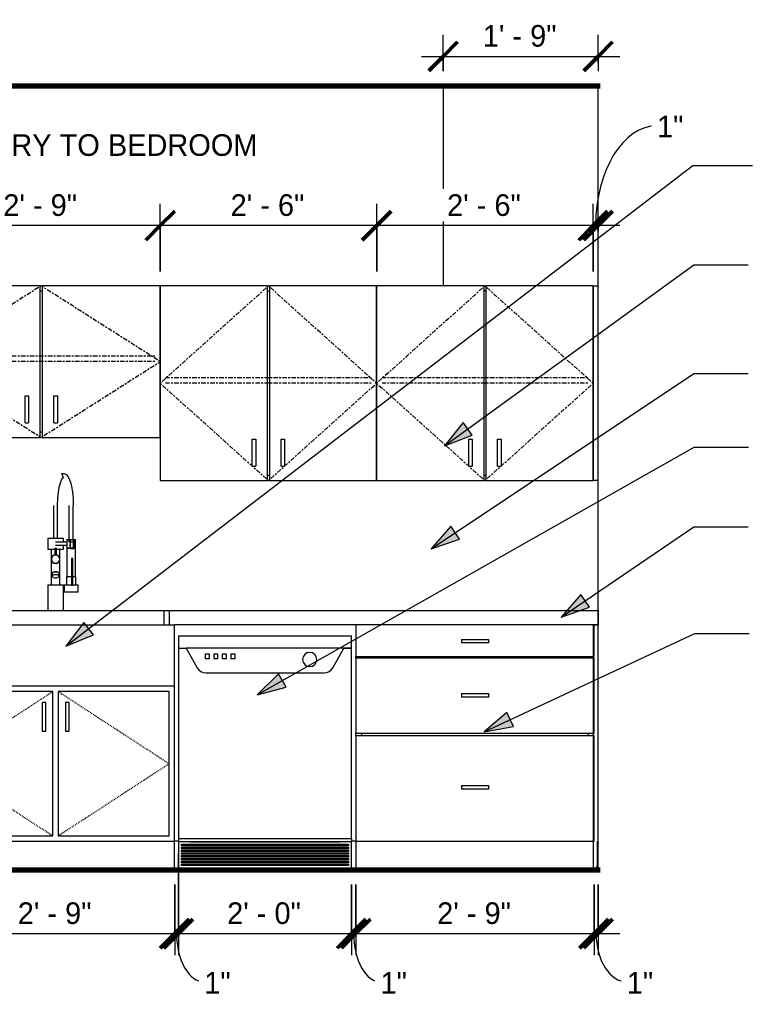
# Model space of a CAD drawing. Header units: inches. Extents: x -3857 to -1458, y -18 to 10849.
# Drawn here: x -2979.9 to -2878.9, y -18 to 117.9 of the extents above; entities that cross this region are included whole.
import ezdxf

# ---------------------------------------------------------------- set-up
doc = ezdxf.new("R2010")
doc.units = ezdxf.units.IN
doc.header["$MEASUREMENT"] = 0
doc.linetypes.add('Center', pattern=[1.25, 0.25, -0.1875, 0.625, -0.1875])
doc.linetypes.add('Dash', pattern=[0.25, 0.125, -0.125])
for name, color, linetype, lineweight in [('0-6', 130, 'Continuous', 5), ('A-ANNO-DIMS', 211, 'Continuous', 9), ('A-ANNO-DIMS-32', 211, 'Continuous', 9), ('A-ANNO-NOTE', 131, 'Continuous', 9), ('A-FLOR-1', 7, 'Continuous', 70), ('A-WALL', 113, 'Continuous', 18), ('A-WALL-2', 113, 'Continuous', 9), ('G-ANNO-TEXT', 231, 'Continuous', 9), ('G-ANNO-TEXT-1', 147, 'Continuous', 20), ('P-SANR-FIXT', 6, 'Continuous', 9), ('Q-CASE', 31, 'Continuous', 9), ('Q-CASE-1', 31, 'Center', 9), ('Q-CASE-HDLN', 31, 'Dash', 9), ('Q-SPCQ', 91, 'Continuous', 9)]:
    doc.layers.add(name, color=color, linetype=linetype, lineweight=lineweight)
doc.styles.add('Century Gothic', font='ufonts.com_century-gothic.ttf', dxfattribs={"height": 3})
doc.dimstyles.new('OD_1__HACK_2', dxfattribs={"dimscale": 12, "dimtxt": 3.132505, "dimasz": 0.333333, "dimexe": 0.25, "dimexo": 0.166667, "dimgap": 0.041667, "dimtad": 1, "dimdec": 0, "dimzin": 3, "dimdsep": 46, "dimlunit": 4, "dimtxsty": 'Century Gothic', "dimblk1": 'OBLIQUE', "dimblk2": 'OBLIQUE', "dimsah": 1, "dimcen": 0.09, "dimdle": 0.25, "dimazin": 0, "dimtfac": 1, "dimtdec": 4, "dimtix": 1, "dimtmove": 0, "dimatfit": 3, "dimfxl": 1, "dimtvp": 1, "dimtfill": 1, "dimfrac": 2, "dimtolj": 1, "dimtzin": 0, "dimarcsym": 2})
doc.dimstyles.new('OD_1__HACK_2_1', dxfattribs={"dimscale": 12, "dimtxt": 3.132505, "dimasz": 0.333333, "dimexe": 0.25, "dimexo": 0.166667, "dimgap": 0.041667, "dimtad": 1, "dimdec": 0, "dimzin": 3, "dimdsep": 46, "dimlunit": 4, "dimtxsty": 'Century Gothic', "dimblk1": 'OBLIQUE', "dimblk2": 'OBLIQUE', "dimsah": 1, "dimcen": 0.09, "dimdle": 0.25, "dimazin": 0, "dimtfac": 1, "dimtdec": 4, "dimtix": 1, "dimtmove": 1, "dimatfit": 3, "dimfxl": 1, "dimtvp": 1, "dimtfill": 1, "dimfrac": 2, "dimtolj": 1, "dimtzin": 0, "dimarcsym": 2})

# ---------------------------------------------------------------- blocks, each defined once
blk = doc.blocks.new('CTR - 1st Phase - Shell_rvt-4-1ST FLOOR - STUDIO A_ B - ADA TYPE B - OPTION A - KITCHEN SIDE WALL')
at = {"layer": 'A-FLOR-1'}
for p, q in [((2516.1, 108.75), (2666.34, 108.75)), ((2666.34, 0), (2516.1, 0))]:
    blk.add_line(p, q, dxfattribs=at)
blk = doc.blocks.new('Basic Wall _ INT - W4BØF - _5_8 GYP - 2X4 WOOD_BATT_ - 5_8 GYP_ - ___-2701566-1ST FLOOR - STUDIO A_ B - ADA TYPE B - OPTION A - KITCHEN SIDE WALL')
at = {"layer": 'A-WALL'}
for p, q in [((2607.89, 4), (2607.37, 4)), ((2632.5, 4), (2631.89, 4)), ((2607.37, 0.11), (2607.89, 0.11)), ((2631.89, 0.11), (2632.5, 0.11))]:
    blk.add_line(p, q, dxfattribs=at)
blk = doc.blocks.new('Basic Wall _ INT - W4BØF - _5_8 GYP - 2X4 WOOD_BATT_ - 5_8 GYP_ - ___-2701568-1ST FLOOR - STUDIO A_ B - ADA TYPE B - OPTION A - KITCHEN SIDE WALL')
at = {"layer": 'A-WALL'}
for p, q in [((2665.94, 3.92), (2665.94, 0.61)), ((2666.06, 4), (2666.02, 4)), ((2665.65, 0.11), (2665.71, 0))]:
    blk.add_line(p, q, dxfattribs=at)
for centre, radius, start, end in [((2666.02, 3.92), 0.0822, 90, 180), ((2665.36, 0.61), 0.577, 300, 0), ((2665.36, 0.61), 0.702, 300, 360)]:
    blk.add_arc(centre, radius, start, end, dxfattribs=at)
blk = doc.blocks.new('300 Series Wall Hung Cabinet_302 - 33_ X 21_-2749814-1ST FLOOR - STUDIO A_ B - ADA TYPE B - OPTION A - KITCHEN SIDE WALL')
at = {"layer": 'Q-CASE'}
for p, q in [((2588.75, 81), (2572.37, 81)), ((2572.37, 81), (2572.37, 60)), ((2588.75, 60), (2588.75, 81)), ((2588.75, 81), (2589, 81)), ((2589, 80.25), (2588.75, 80.25)), ((2605.37, 81), (2589, 81)), ((2589, 81), (2589, 60)), ((2605.37, 60), (2605.37, 81)), ((2586.64, 65.75), (2587.12, 65.75)), ((2586.64, 62), (2586.64, 65.75)), ((2587.12, 65.75), (2587.12, 62)), ((2590.64, 65.75), (2591.12, 65.75)), ((2590.64, 62), (2590.64, 65.75)), ((2591.12, 65.75), (2591.12, 62)), ((2586.64, 62), (2587.12, 62)), ((2590.64, 62), (2591.12, 62)), ((2572.37, 60), (2588.75, 60)), ((2588.75, 60.75), (2589, 60.75)), ((2589, 60), (2588.75, 60)), ((2589, 60), (2605.37, 60))]:
    blk.add_line(p, q, dxfattribs=at)
at = {"layer": 'Q-CASE-1'}
for p, q in [((2588.87, 81), (2572.37, 70.5)), ((2605.37, 70.5), (2588.87, 81)), ((2604.62, 71.25), (2573.12, 71.25)), ((2572.37, 70.5), (2588.87, 60)), ((2604.62, 70.5), (2573.12, 70.5)), ((2588.87, 60), (2605.37, 70.5))]:
    blk.add_line(p, q, dxfattribs=at)
blk = doc.blocks.new('Vanity Cabinet-Double Door - 33_-2164608-1ST FLOOR - STUDIO A_ B - ADA TYPE B - OPTION A - KITCHEN SIDE WALL')
at = {"layer": 'Q-CASE'}
for p, q in [((2574.37, 25.5), (2574.37, 4)), ((2590.5, 24.75), (2575.12, 24.75)), ((2575.12, 24.75), (2575.12, 4.75)), ((2590.5, 4.75), (2590.5, 24.75)), ((2606.62, 24.75), (2591.25, 24.75)), ((2591.25, 24.75), (2591.25, 4.75)), ((2606.62, 4.75), (2606.62, 24.75)), ((2607.37, 4), (2607.37, 25.5)), ((2589, 23.25), (2589, 19.25)), ((2589.5, 23.25), (2589, 23.25)), ((2589.5, 19.25), (2589.5, 23.25)), ((2592.25, 23.25), (2592.25, 19.25)), ((2592.75, 23.25), (2592.25, 23.25)), ((2592.75, 19.25), (2592.75, 23.25)), ((2589, 19.25), (2589.5, 19.25)), ((2592.25, 19.25), (2592.75, 19.25)), ((2575.12, 4.75), (2590.5, 4.75)), ((2591.25, 4.75), (2606.62, 4.75)), ((2574.37, 4), (2607.37, 4)), ((2574.37, 0), (2574.37, 4)), ((2607.37, 0), (2607.37, 4))]:
    blk.add_line(p, q, dxfattribs=at)
at = {"layer": 'Q-CASE-HDLN'}
for p, q in [((2590.5, 24.75), (2575.12, 14.75)), ((2591.25, 24.75), (2606.62, 14.75)), ((2575.12, 14.75), (2590.5, 4.75)), ((2606.62, 14.75), (2591.25, 4.75))]:
    blk.add_line(p, q, dxfattribs=at)
blk = doc.blocks.new('Base Cabinet 3 Drawer 230 - Base Cabinet 3 Drawer 230 33_-2609767-1ST FLOOR - STUDIO A_ B - ADA TYPE B - OPTION A - KITCHEN SIDE WALL')
at = {"layer": 'Q-CASE'}
for p, q in [((2632.5, 34), (2632.5, 29.62)), ((2665.5, 34), (2632.5, 34)), ((2665.5, 29.62), (2665.5, 34)), ((2647.12, 32), (2650.87, 32)), ((2647.12, 32), (2647.12, 31.5)), ((2650.87, 31.5), (2647.12, 31.5)), ((2650.87, 32), (2650.87, 31.5)), ((2632.5, 29.62), (2665.5, 29.62)), ((2632.5, 29.37), (2632.5, 29.62)), ((2632.5, 29.37), (2632.5, 19)), ((2665.5, 29.37), (2632.5, 29.37)), ((2633.25, 29.62), (2633.25, 29.37)), ((2664.75, 29.37), (2664.75, 29.62)), ((2665.5, 19), (2665.5, 29.37)), ((2647.12, 24.5), (2650.87, 24.5)), ((2647.12, 24.5), (2647.12, 24)), ((2650.87, 24.5), (2650.87, 24)), ((2650.87, 24), (2647.12, 24)), ((2632.5, 19), (2665.5, 19)), ((2632.5, 18.62), (2632.5, 19)), ((2632.5, 18.62), (2632.5, 4)), ((2665.5, 18.62), (2632.5, 18.62)), ((2633.25, 19), (2633.25, 18.62)), ((2664.75, 18.62), (2664.75, 19)), ((2665.5, 4), (2665.5, 18.62)), ((2647.12, 11.75), (2650.87, 11.75)), ((2647.12, 11.75), (2647.12, 11.25)), ((2650.87, 11.25), (2647.12, 11.25)), ((2650.87, 11.75), (2650.87, 11.25)), ((2632.5, 4), (2665.5, 4)), ((2632.5, 4), (2632.5, 0))]:
    blk.add_line(p, q, dxfattribs=at)
blk = doc.blocks.new('kitchen_faucet_14143 - kitchen_faucet_14143-2439044-1ST FLOOR - STUDIO A_ B - ADA TYPE B - OPTION A - KITCHEN SIDE WALL')
at = {"layer": 'P-SANR-FIXT'}
for p, q in [((2591.95, 54.41), (2591.76, 54.97)), ((2590.57, 50.57), (2590.57, 46.04)), ((2591.16, 46.04), (2591.16, 50.57)), ((2592.73, 50.57), (2592.73, 45.45)), ((2593.32, 45.84), (2593.32, 50.57)), ((2589.79, 46.04), (2589.79, 44.46)), ((2589.79, 46.04), (2590.87, 46.04)), ((2590.87, 46.04), (2591.96, 46.04)), ((2592.45, 45.45), (2590.87, 45.45)), ((2590.87, 45.06), (2592.45, 45.06)), ((2591.96, 45.45), (2591.96, 46.04)), ((2591.96, 44.46), (2591.96, 45.06)), ((2592.44, 45.84), (2592.44, 44.66)), ((2592.45, 45.84), (2592.92, 45.84)), ((2592.92, 45.45), (2592.74, 45.45)), ((2592.74, 45.06), (2592.92, 45.06)), ((2592.92, 45.84), (2593.03, 45.84)), ((2592.92, 44.66), (2592.92, 45.84)), ((2593.32, 45.45), (2592.92, 45.45)), ((2593.03, 45.84), (2593.32, 45.84)), ((2593.31, 45.84), (2593.33, 45.84)), ((2593.32, 45.84), (2593.32, 45.45)), ((2593.33, 45.84), (2593.47, 45.84)), ((2593.33, 45.84), (2593.33, 44.66)), ((2593.47, 45.84), (2593.62, 45.84)), ((2593.47, 45.84), (2593.47, 44.66)), ((2593.62, 44.66), (2593.62, 45.84)), ((2590.75, 44.46), (2589.79, 44.46)), ((2590.28, 44.46), (2590.28, 43.25)), ((2590.76, 44.66), (2590.76, 43.67)), ((2590.76, 44.66), (2590.87, 44.66)), ((2590.87, 44.66), (2590.99, 44.66)), ((2590.99, 43.67), (2590.99, 44.66)), ((2591.96, 44.46), (2590.99, 44.46)), ((2591.46, 43.25), (2591.46, 44.46)), ((2592.44, 44.66), (2592.44, 40.72)), ((2592.45, 44.66), (2592.92, 44.66)), ((2592.92, 44.66), (2592.45, 44.66)), ((2592.92, 44.66), (2593.33, 44.66)), ((2592.92, 44.55), (2592.92, 44.66)), ((2593.33, 44.66), (2592.92, 44.66)), ((2593.03, 44.55), (2592.92, 44.55)), ((2593.47, 44.55), (2593.03, 44.55)), ((2593.33, 44.66), (2593.47, 44.66)), ((2593.33, 44.66), (2593.33, 44.55)), ((2593.47, 44.66), (2593.33, 44.66)), ((2593.47, 44.66), (2593.62, 44.66)), ((2593.47, 44.66), (2593.47, 44.55)), ((2593.62, 44.66), (2593.47, 44.66)), ((2593.62, 40.72), (2593.62, 44.66)), ((2590.28, 43.25), (2590.28, 41.11)), ((2591.46, 41.11), (2591.46, 43.25)), ((2593.07, 43.2), (2593.07, 39.42)), ((2593.27, 39.42), (2593.27, 43.2)), ((2590.28, 41.11), (2590.28, 39.54)), ((2590.38, 41.11), (2590.38, 40.75)), ((2591.37, 40.75), (2591.37, 41.11)), ((2591.46, 39.54), (2591.46, 41.11)), ((2589.79, 39.54), (2589.79, 36)), ((2589.79, 39.54), (2590.87, 39.54)), ((2590.87, 39.54), (2591.96, 39.54)), ((2591.96, 36), (2591.96, 39.54)), ((2592.05, 39.54), (2592.05, 38.56)), ((2592.05, 39.54), (2593.03, 39.54)), ((2592.4, 40.72), (2592.4, 39.54)), ((2592.4, 40.72), (2593.03, 40.72)), ((2593.03, 40.72), (2593.08, 40.72)), ((2593.03, 39.54), (2594.02, 39.54)), ((2593.27, 40.72), (2593.66, 40.72)), ((2593.66, 39.54), (2593.66, 40.72)), ((2594.02, 38.56), (2594.02, 39.54)), ((2593.03, 38.56), (2592.05, 38.56)), ((2594.02, 38.56), (2593.03, 38.56))]:
    blk.add_line(p, q, dxfattribs=at)
at = {"layer": 'P-SANR-FIXT', "flags": 128}
for points in [[(2591.16, 50.57), (2591.19, 51.55), (2591.29, 52.47), (2591.43, 53.25), (2591.59, 53.82), (2591.76, 54.2), (2591.9, 54.37), (2591.95, 54.41)], [(2591.76, 54.97), (2591.96, 55), (2592.14, 54.96), (2592.32, 54.87), (2592.63, 54.52), (2592.93, 53.8), (2593.08, 53.2), (2593.21, 52.44), (2593.29, 51.55), (2593.32, 50.57)]]:
    blk.add_lwpolyline(points, dxfattribs=at)
at = {"layer": 'P-SANR-FIXT'}
for centre, radius, start, end in [((2590.87, 43.1), 0.591, 120, 180), ((2590.87, 43.12), 0.571, 0, 180), ((2590.87, 43.1), 0.591, 0, 60), ((2590.87, 43.1), 0.591, 180, 360), ((2590.87, 43.12), 0.571, 180, 0)]:
    blk.add_arc(centre, radius, start, end, dxfattribs=at)
for centre, major_axis, ratio, start_param, end_param in [((2590.87, 43.25), (0.591, 0), 0.422618, 2.688204, 3.141593), ((2590.87, 43.25), (0.591, 0), 0.422618, 0, 0.453389), ((2593.17, 43.2), (0.0984, 0), 0.173648, 1.570796, 4.712389), ((2593.17, 43.2), (0.0984, 0), 0.173648, 4.712389, 7.853982), ((2590.87, 41.11), (0.591, 0), 0.422618, 1.570796, 3.719048), ((2590.87, 40.75), (0.492, 0), 0.422618, 1.570796, 4.712389), ((2590.87, 41.11), (0.492, 0), 0.422618, 1.570796, 3.141593), ((2590.87, 41.11), (0.591, 0), 0.422618, 5.70573, 7.853982), ((2590.87, 41.11), (0.492, 0), 0.422618, 0, 1.570796), ((2590.87, 40.75), (0.492, 0), 0.422618, 4.712389, 7.853982)]:
    blk.add_ellipse(centre, major_axis=major_axis, ratio=ratio, start_param=start_param, end_param=end_param, dxfattribs=at)
blk = doc.blocks.new('Stainless Steel Farmhous Kitchen Sink - Stainless Steel Farmhous Kitchen Sink-2443921-1ST FLOOR - STUDIO A_ B - ADA TYPE B - OPTION A - KITCHEN SIDE WALL')
at = {"layer": 'P-SANR-FIXT'}
for p, q in [((2574.37, 34), (2607.37, 34)), ((2574.37, 34), (2574.37, 25.5)), ((2607.37, 25.5), (2607.37, 34)), ((2607.37, 25.5), (2574.37, 25.5))]:
    blk.add_line(p, q, dxfattribs=at)
blk = doc.blocks.new('300 Series Wall Hung Cabinet_302 - 30_ X 27_-2568021-1ST FLOOR - STUDIO A_ B - ADA TYPE B - OPTION A - KITCHEN SIDE WALL')
at = {"layer": 'Q-CASE'}
for p, q in [((2557.25, 81), (2542.37, 81)), ((2542.37, 81), (2542.37, 54)), ((2557.25, 54), (2557.25, 81)), ((2557.25, 81), (2557.5, 81)), ((2557.5, 80.25), (2557.25, 80.25)), ((2572.37, 81), (2557.5, 81)), ((2557.5, 81), (2557.5, 54)), ((2572.37, 54), (2572.37, 81)), ((2555.14, 59.75), (2555.62, 59.75)), ((2555.14, 56), (2555.14, 59.75)), ((2555.62, 59.75), (2555.62, 56)), ((2559.14, 59.75), (2559.62, 59.75)), ((2559.14, 56), (2559.14, 59.75)), ((2559.62, 59.75), (2559.62, 56)), ((2555.14, 56), (2555.62, 56)), ((2559.14, 56), (2559.62, 56)), ((2557.25, 54.75), (2557.5, 54.75)), ((2542.37, 54), (2557.25, 54)), ((2557.5, 54), (2557.25, 54)), ((2557.5, 54), (2572.37, 54))]:
    blk.add_line(p, q, dxfattribs=at)
at = {"layer": 'Q-CASE-1'}
for p, q in [((2557.37, 81), (2542.37, 67.5)), ((2572.37, 67.5), (2557.37, 81)), ((2571.62, 68.25), (2543.12, 68.25)), ((2542.37, 67.5), (2557.37, 54)), ((2571.62, 67.5), (2543.12, 67.5)), ((2557.37, 54), (2572.37, 67.5))]:
    blk.add_line(p, q, dxfattribs=at)
blk = doc.blocks.new('Cabinet Filler56 - Cabinet Filler-2760363-1ST FLOOR - STUDIO A_ B - ADA TYPE B - OPTION A - KITCHEN SIDE WALL')
at = {"layer": 'A-WALL'}
for p, q in [((2665.37, 81), (2666.06, 81)), ((2665.37, 81), (2665.37, 54)), ((2666.06, 54), (2665.37, 54))]:
    blk.add_line(p, q, dxfattribs=at)
blk = doc.blocks.new('Cabinet Filler57 - Cabinet Filler-2760802-1ST FLOOR - STUDIO A_ B - ADA TYPE B - OPTION A - KITCHEN SIDE WALL')
at = {"layer": 'A-WALL'}
for p, q in [((2665.37, 34), (2666.06, 34)), ((2665.37, 34), (2665.37, 0)), ((2666.06, 0), (2666.06, 34))]:
    blk.add_line(p, q, dxfattribs=at)
blk = doc.blocks.new('DIMBLOCK71-1ST FLOOR - STUDIO A_ B - ADA TYPE B - OPTION A - KITCHEN SIDE WALL')
at = {"layer": 'A-ANNO-DIMS-32'}
for p, q in [((-2900.45, 83), (-2900.45, 92.35)), ((-2899.76, 88.52), (-2899.76, 92.35)), ((-2896.76, 89.35), (-2900.45, 89.35)), ((-2900.45, 89.35), (-2900.45, 83)), ((-2899.76, 89.35), (-2899.76, 88.52))]:
    blk.add_line(p, q, dxfattribs=at)
at = {"layer": 'A-ANNO-DIMS-32', "lineweight": 50}
for p, q in [((-2900.45, 89.35), (-2898.45, 91.35)), ((-2899.76, 89.35), (-2897.76, 91.35)), ((-2900.45, 89.35), (-2902.45, 87.35)), ((-2899.76, 89.35), (-2901.76, 87.35))]:
    blk.add_line(p, q, dxfattribs=at)
at = {"layer": 'A-ANNO-DIMS-32'}
blk.add_ellipse((-2891.6, 89.35), major_axis=(0, 13.86), ratio=0.613613, start_param=0, end_param=1.570796, dxfattribs=at)
at = {"layer": 'A-ANNO-DIMS-32', "color": 0, "insert": (-2891.6, 104.6), "char_height": 3, "width": 4.3557, "attachment_point": 1, "line_spacing_factor": 0.984502, "style": 'Century Gothic', "bg_fill": 3, "box_fill_scale": 1.25, "bg_fill_color": 256, "bg_fill_true_color": 13158600, "bg_fill_transparency": 0}
blk.add_mtext('1"', dxfattribs=at)
blk = doc.blocks.new('_Oblique')
at = {"color": 0, "linetype": 'ByBlock', "lineweight": -2}
blk.add_line((-0.5, -0.5), (0.5, 0.5), dxfattribs=at)
blk = doc.blocks.new('DIMBLOCK72-1ST FLOOR - STUDIO A_ B - ADA TYPE B - OPTION A - KITCHEN SIDE WALL')
at = {"layer": 'A-ANNO-DIMS-32'}
for p, q in [((-2930.45, 83), (-2930.45, 92.35)), ((-2900.45, 83), (-2900.45, 92.35)), ((-2900.45, 89.35), (-2930.45, 89.35)), ((-2930.45, 89.35), (-2930.45, 83)), ((-2900.45, 89.35), (-2900.45, 83))]:
    blk.add_line(p, q, dxfattribs=at)
at = {"layer": 'A-ANNO-DIMS-32', "lineweight": 50}
for p, q in [((-2930.45, 89.35), (-2928.45, 91.35)), ((-2900.45, 89.35), (-2898.45, 91.35)), ((-2930.45, 89.35), (-2932.45, 87.35)), ((-2900.45, 89.35), (-2902.45, 87.35))]:
    blk.add_line(p, q, dxfattribs=at)
at = {"layer": 'A-ANNO-DIMS-32', "color": 0, "insert": (-2920.7, 93.7), "char_height": 3, "width": 12.5897, "attachment_point": 1, "line_spacing_factor": 0.984502, "style": 'Century Gothic', "bg_fill": 3, "box_fill_scale": 1.25, "bg_fill_color": 256, "bg_fill_true_color": 13158600, "bg_fill_transparency": 0}
blk.add_mtext('2\' - 6"', dxfattribs=at)
blk = doc.blocks.new('DIMBLOCK73-1ST FLOOR - STUDIO A_ B - ADA TYPE B - OPTION A - KITCHEN SIDE WALL')
at = {"layer": 'A-ANNO-DIMS-32'}
for p, q in [((-2960.45, 83), (-2960.45, 92.35)), ((-2930.45, 83), (-2930.45, 92.35)), ((-2930.45, 89.35), (-2960.45, 89.35)), ((-2960.45, 89.35), (-2960.45, 83)), ((-2930.45, 89.35), (-2930.45, 83))]:
    blk.add_line(p, q, dxfattribs=at)
at = {"layer": 'A-ANNO-DIMS-32', "lineweight": 50}
for p, q in [((-2960.45, 89.35), (-2958.45, 91.35)), ((-2930.45, 89.35), (-2928.45, 91.35)), ((-2960.45, 89.35), (-2962.45, 87.35)), ((-2930.45, 89.35), (-2932.45, 87.35))]:
    blk.add_line(p, q, dxfattribs=at)
at = {"layer": 'A-ANNO-DIMS-32', "color": 0, "insert": (-2950.7, 93.7), "char_height": 3, "width": 12.5897, "attachment_point": 1, "line_spacing_factor": 0.984502, "style": 'Century Gothic', "bg_fill": 3, "box_fill_scale": 1.25, "bg_fill_color": 256, "bg_fill_true_color": 13158600, "bg_fill_transparency": 0}
blk.add_mtext('2\' - 6"', dxfattribs=at)
blk = doc.blocks.new('DIMBLOCK74-1ST FLOOR - STUDIO A_ B - ADA TYPE B - OPTION A - KITCHEN SIDE WALL')
at = {"layer": 'A-ANNO-DIMS-32'}
for p, q in [((-2993.45, 83), (-2993.45, 92.35)), ((-2960.45, 83), (-2960.45, 92.35)), ((-2960.45, 89.35), (-2993.45, 89.35)), ((-2993.45, 89.35), (-2993.45, 83)), ((-2960.45, 89.35), (-2960.45, 83))]:
    blk.add_line(p, q, dxfattribs=at)
at = {"layer": 'A-ANNO-DIMS-32', "lineweight": 50}
for p, q in [((-2993.45, 89.35), (-2991.45, 91.35)), ((-2960.45, 89.35), (-2958.45, 91.35)), ((-2993.45, 89.35), (-2995.45, 87.35)), ((-2960.45, 89.35), (-2962.45, 87.35))]:
    blk.add_line(p, q, dxfattribs=at)
at = {"layer": 'A-ANNO-DIMS-32', "color": 0, "insert": (-2982.2, 93.7), "char_height": 3, "width": 12.5897, "attachment_point": 1, "line_spacing_factor": 0.984502, "style": 'Century Gothic', "bg_fill": 3, "box_fill_scale": 1.25, "bg_fill_color": 256, "bg_fill_true_color": 13158600, "bg_fill_transparency": 0}
blk.add_mtext('2\' - 9"', dxfattribs=at)
blk = doc.blocks.new('DIMBLOCK78-1ST FLOOR - STUDIO A_ B - ADA TYPE B - OPTION A - KITCHEN SIDE WALL')
at = {"layer": 'A-ANNO-DIMS-32'}
for p, q in [((-2921.25, 110.75), (-2921.25, 115.81)), ((-2899.76, 111.88), (-2899.76, 115.81)), ((-2924.25, 112.81), (-2896.76, 112.81)), ((-2921.25, 112.81), (-2921.25, 110.75)), ((-2899.76, 112.81), (-2899.76, 110.75))]:
    blk.add_line(p, q, dxfattribs=at)
at = {"layer": 'A-ANNO-DIMS-32', "lineweight": 50}
for p, q in [((-2921.25, 112.81), (-2919.25, 114.81)), ((-2899.76, 112.81), (-2897.76, 114.81)), ((-2921.25, 112.81), (-2923.25, 110.81)), ((-2899.76, 112.81), (-2901.76, 110.81))]:
    blk.add_line(p, q, dxfattribs=at)
at = {"layer": 'A-ANNO-DIMS-32', "color": 0, "insert": (-2915.75, 117.16), "char_height": 3, "width": 12.5897, "attachment_point": 1, "line_spacing_factor": 0.984502, "style": 'Century Gothic', "bg_fill": 3, "box_fill_scale": 1.25, "bg_fill_color": 256, "bg_fill_true_color": 13158600, "bg_fill_transparency": 0}
blk.add_mtext('1\' - 9"', dxfattribs=at)
blk = doc.blocks.new('DIMBLOCK85-1ST FLOOR - STUDIO A_ B - ADA TYPE B - OPTION A - KITCHEN SIDE WALL')
at = {"layer": 'A-ANNO-DIMS-32'}
for p, q in [((-2991.45, -2), (-2991.45, -11.8)), ((-2991.45, -8.8), (-2991.45, -2)), ((-2958.45, -2), (-2958.45, -11.8)), ((-2958.45, -8.8), (-2958.45, -2)), ((-2991.45, -8.8), (-2958.45, -8.8))]:
    blk.add_line(p, q, dxfattribs=at)
at = {"layer": 'A-ANNO-DIMS-32', "lineweight": 50}
for p, q in [((-2991.45, -8.8), (-2989.45, -6.8)), ((-2958.45, -8.8), (-2956.45, -6.8)), ((-2991.45, -8.8), (-2993.45, -10.8)), ((-2958.45, -8.8), (-2960.45, -10.8))]:
    blk.add_line(p, q, dxfattribs=at)
at = {"layer": 'A-ANNO-DIMS-32', "color": 0, "insert": (-2980.2, -4.46), "char_height": 3, "width": 12.5897, "attachment_point": 1, "line_spacing_factor": 0.984502, "style": 'Century Gothic', "bg_fill": 3, "box_fill_scale": 1.25, "bg_fill_color": 256, "bg_fill_true_color": 13158600, "bg_fill_transparency": 0}
blk.add_mtext('2\' - 9"', dxfattribs=at)
blk = doc.blocks.new('DIMBLOCK86-1ST FLOOR - STUDIO A_ B - ADA TYPE B - OPTION A - KITCHEN SIDE WALL')
at = {"layer": 'A-ANNO-DIMS-32'}
for p, q in [((-2957.94, 2.33), (-2957.94, -11.8)), ((-2957.94, -8.8), (-2957.94, 2.33)), ((-2958.45, -2), (-2958.45, -11.8)), ((-2958.45, -8.8), (-2958.45, -2)), ((-2958.45, -8.8), (-2957.94, -8.8))]:
    blk.add_line(p, q, dxfattribs=at)
at = {"layer": 'A-ANNO-DIMS-32', "lineweight": 50}
for p, q in [((-2958.45, -8.8), (-2956.45, -6.8)), ((-2957.94, -8.8), (-2955.94, -6.8)), ((-2958.45, -8.8), (-2960.45, -10.8)), ((-2957.94, -8.8), (-2959.94, -10.8))]:
    blk.add_line(p, q, dxfattribs=at)
at = {"layer": 'A-ANNO-DIMS-32'}
blk.add_ellipse((-2954.35, -8.8), major_axis=(0, 6.69), ratio=0.575124, start_param=1.570796, end_param=3.141593, dxfattribs=at)
at = {"layer": 'A-ANNO-DIMS-32', "color": 0, "insert": (-2954.35, -14.11), "char_height": 3, "width": 4.3557, "attachment_point": 1, "line_spacing_factor": 0.984502, "style": 'Century Gothic', "bg_fill": 3, "box_fill_scale": 1.25, "bg_fill_color": 256, "bg_fill_true_color": 13158600, "bg_fill_transparency": 0}
blk.add_mtext('1"', dxfattribs=at)
blk = doc.blocks.new('DIMBLOCK87-1ST FLOOR - STUDIO A_ B - ADA TYPE B - OPTION A - KITCHEN SIDE WALL')
at = {"layer": 'A-ANNO-DIMS-32'}
for p, q in [((-2957.94, 2.33), (-2957.94, -11.8)), ((-2957.94, -8.8), (-2957.94, 2.33)), ((-2933.94, -2), (-2933.94, -11.8)), ((-2933.94, -8.8), (-2933.94, -2)), ((-2957.94, -8.8), (-2933.94, -8.8))]:
    blk.add_line(p, q, dxfattribs=at)
at = {"layer": 'A-ANNO-DIMS-32', "lineweight": 50}
for p, q in [((-2957.94, -8.8), (-2955.94, -6.8)), ((-2933.94, -8.8), (-2931.94, -6.8)), ((-2957.94, -8.8), (-2959.94, -10.8)), ((-2933.94, -8.8), (-2935.94, -10.8))]:
    blk.add_line(p, q, dxfattribs=at)
at = {"layer": 'A-ANNO-DIMS-32', "color": 0, "insert": (-2951.18, -4.46), "char_height": 3, "width": 12.5897, "attachment_point": 1, "line_spacing_factor": 0.984502, "style": 'Century Gothic', "bg_fill": 3, "box_fill_scale": 1.25, "bg_fill_color": 256, "bg_fill_true_color": 13158600, "bg_fill_transparency": 0}
blk.add_mtext('2\' - 0"', dxfattribs=at)
blk = doc.blocks.new('DIMBLOCK88-1ST FLOOR - STUDIO A_ B - ADA TYPE B - OPTION A - KITCHEN SIDE WALL')
at = {"layer": 'A-ANNO-DIMS-32'}
for p, q in [((-2933.94, -2), (-2933.94, -11.8)), ((-2933.94, -8.8), (-2933.94, -2)), ((-2933.33, -2), (-2933.33, -11.8)), ((-2933.33, -8.8), (-2933.33, -2)), ((-2933.94, -8.8), (-2933.33, -8.8))]:
    blk.add_line(p, q, dxfattribs=at)
at = {"layer": 'A-ANNO-DIMS-32', "lineweight": 50}
for p, q in [((-2933.94, -8.8), (-2931.94, -6.8)), ((-2933.33, -8.8), (-2931.33, -6.8)), ((-2933.94, -8.8), (-2935.94, -10.8)), ((-2933.33, -8.8), (-2935.33, -10.8))]:
    blk.add_line(p, q, dxfattribs=at)
at = {"layer": 'A-ANNO-DIMS-32'}
blk.add_ellipse((-2929.92, -8.8), major_axis=(0, 6.69), ratio=0.555132, start_param=1.570796, end_param=3.141593, dxfattribs=at)
at = {"layer": 'A-ANNO-DIMS-32', "color": 0, "insert": (-2929.92, -14.11), "char_height": 3, "width": 4.3557, "attachment_point": 1, "line_spacing_factor": 0.984502, "style": 'Century Gothic', "bg_fill": 3, "box_fill_scale": 1.25, "bg_fill_color": 256, "bg_fill_true_color": 13158600, "bg_fill_transparency": 0}
blk.add_mtext('1"', dxfattribs=at)
blk = doc.blocks.new('DIMBLOCK89-1ST FLOOR - STUDIO A_ B - ADA TYPE B - OPTION A - KITCHEN SIDE WALL')
at = {"layer": 'A-ANNO-DIMS-32'}
for p, q in [((-2933.33, -2), (-2933.33, -11.8)), ((-2933.33, -8.8), (-2933.33, -2)), ((-2900.33, -2), (-2900.33, -11.8)), ((-2900.33, -8.8), (-2900.33, -2)), ((-2933.33, -8.8), (-2900.33, -8.8))]:
    blk.add_line(p, q, dxfattribs=at)
at = {"layer": 'A-ANNO-DIMS-32', "lineweight": 50}
for p, q in [((-2933.33, -8.8), (-2931.33, -6.8)), ((-2900.33, -8.8), (-2898.33, -6.8)), ((-2933.33, -8.8), (-2935.33, -10.8)), ((-2900.33, -8.8), (-2902.33, -10.8))]:
    blk.add_line(p, q, dxfattribs=at)
at = {"layer": 'A-ANNO-DIMS-32', "color": 0, "insert": (-2922.07, -4.46), "char_height": 3, "width": 12.5897, "attachment_point": 1, "line_spacing_factor": 0.984502, "style": 'Century Gothic', "bg_fill": 3, "box_fill_scale": 1.25, "bg_fill_color": 256, "bg_fill_true_color": 13158600, "bg_fill_transparency": 0}
blk.add_mtext('2\' - 9"', dxfattribs=at)
blk = doc.blocks.new('DIMBLOCK90-1ST FLOOR - STUDIO A_ B - ADA TYPE B - OPTION A - KITCHEN SIDE WALL')
at = {"layer": 'A-ANNO-DIMS-32'}
for p, q in [((-2900.33, -2), (-2900.33, -11.8)), ((-2900.33, -8.8), (-2900.33, -2)), ((-2899.76, -2), (-2899.76, -11.8)), ((-2899.76, -8.8), (-2899.76, -2)), ((-2900.33, -8.8), (-2896.76, -8.8))]:
    blk.add_line(p, q, dxfattribs=at)
at = {"layer": 'A-ANNO-DIMS-32', "lineweight": 50}
for p, q in [((-2900.33, -8.8), (-2898.33, -6.8)), ((-2899.76, -8.8), (-2897.76, -6.8)), ((-2900.33, -8.8), (-2902.33, -10.8)), ((-2899.76, -8.8), (-2901.76, -10.8))]:
    blk.add_line(p, q, dxfattribs=at)
at = {"layer": 'A-ANNO-DIMS-32'}
blk.add_ellipse((-2895.79, -8.8), major_axis=(0, 6.69), ratio=0.635324, start_param=1.570796, end_param=3.141593, dxfattribs=at)
at = {"layer": 'A-ANNO-DIMS-32', "color": 0, "insert": (-2895.79, -14.11), "char_height": 3, "width": 4.3557, "attachment_point": 1, "line_spacing_factor": 0.984502, "style": 'Century Gothic', "bg_fill": 3, "box_fill_scale": 1.25, "bg_fill_color": 256, "bg_fill_true_color": 13158600, "bg_fill_transparency": 0}
blk.add_mtext('1"', dxfattribs=at)

msp = doc.modelspace()

# ---------------------------------------------------------------- hatches: boundary and pattern name
at = {"layer": 'A-ANNO-NOTE'}
msp.add_hatch(color=256, dxfattribs=at).paths.add_polyline_path([(-2973.55, 31.04), (-2969.72, 32.62), (-2971.02, 34.32)], flags=0)
at = {"layer": 'G-ANNO-TEXT'}
for points in [[(-2921.07, 58.83), (-2917.2, 60.31), (-2918.46, 62.04)], [(-2922.89, 44.56), (-2918.96, 45.89), (-2920.16, 47.67)], [(-2904.87, 35.08), (-2900.96, 36.44), (-2902.17, 38.22)], [(-2947.02, 24.32), (-2943.02, 25.36), (-2944.07, 27.22)], [(-2915.58, 19.19), (-2911.5, 19.91), (-2912.4, 21.85)]]:
    msp.add_hatch(color=256, dxfattribs=at).paths.add_polyline_path(points, flags=0)

# ---------------------------------------------------------------- linework, layer by layer
at = {"layer": 'A-ANNO-NOTE'}
for p, q in [((-2971.02, 34.32), (-2973.55, 31.04)), ((-2969.72, 32.62), (-2971.02, 34.32)), ((-2973.55, 31.04), (-2969.72, 32.62))]:
    msp.add_line(p, q, dxfattribs=at)
at = {"layer": 'A-WALL'}
for p, q in [((-2921.25, 108.75), (-2921.25, 81)), ((-2899.76, 4), (-2899.76, 108.75)), ((-2899.76, 0), (-2899.76, 0.61))]:
    msp.add_line(p, q, dxfattribs=at)
at = {"layer": 'A-WALL-2'}
for p, q in [((-2959.2, 36), (-2899.76, 36)), ((-2899.76, 36), (-2899.76, 34)), ((-2899.76, 34), (-2958.45, 34))]:
    msp.add_line(p, q, dxfattribs=at)
at = {"layer": 'G-ANNO-TEXT'}
for p, q in [((-2922.89, 44.56), (-2886.49, 68.87)), ((-2886.49, 68.87), (-2878.96, 68.87)), ((-2918.46, 62.04), (-2921.07, 58.83)), ((-2917.2, 60.31), (-2918.46, 62.04)), ((-2921.07, 58.83), (-2917.2, 60.31)), ((-2947.02, 24.32), (-2886.47, 58.65)), ((-2886.47, 58.65), (-2878.94, 58.65)), ((-2920.16, 47.67), (-2922.89, 44.56)), ((-2918.96, 45.89), (-2920.16, 47.67)), ((-2904.87, 35.08), (-2886.49, 47.58)), ((-2886.49, 47.58), (-2878.96, 47.58)), ((-2922.89, 44.56), (-2918.96, 45.89)), ((-2902.17, 38.22), (-2904.87, 35.08)), ((-2900.96, 36.44), (-2902.17, 38.22)), ((-2904.87, 35.08), (-2900.96, 36.44)), ((-2915.58, 19.19), (-2886.36, 32.83)), ((-2886.36, 32.83), (-2878.83, 32.83)), ((-2944.07, 27.22), (-2947.02, 24.32)), ((-2943.02, 25.36), (-2944.07, 27.22)), ((-2947.02, 24.32), (-2943.02, 25.36)), ((-2912.4, 21.85), (-2915.58, 19.19)), ((-2911.5, 19.91), (-2912.4, 21.85)), ((-2915.58, 19.19), (-2911.5, 19.91))]:
    msp.add_line(p, q, dxfattribs=at)
at = {"layer": 'Q-SPCQ'}
for p, q in [((-2989.45, 36), (-2960.45, 36)), ((-2960.45, 36), (-2959.95, 36)), ((-2959.95, 36), (-2959.95, 34)), ((-2959.95, 36), (-2959.2, 36)), ((-2959.2, 36), (-2959.2, 34)), ((-2957.94, 32.5), (-2957.94, 30.79)), ((-2957.94, 32.5), (-2956.86, 32.5)), ((-2956.86, 32.5), (-2934.13, 32.5)), ((-2934.13, 32.5), (-2933.94, 32.5)), ((-2933.94, 30.79), (-2933.94, 32.5)), ((-2957.94, 30.79), (-2957.94, 4.33)), ((-2957.94, 30.79), (-2957.74, 30.79)), ((-2957.74, 30.79), (-2956.84, 30.79)), ((-2956.84, 30.79), (-2956.86, 30.79)), ((-2935.03, 30.79), (-2956.84, 30.79)), ((-2956.84, 30.79), (-2955.33, 28.06)), ((-2954.22, 29.94), (-2954.22, 29.35)), ((-2953.63, 29.94), (-2954.22, 29.94)), ((-2953.63, 29.35), (-2953.63, 29.94)), ((-2953.04, 29.94), (-2953.04, 29.35)), ((-2952.45, 29.94), (-2953.04, 29.94)), ((-2952.45, 29.35), (-2952.45, 29.94)), ((-2951.86, 29.94), (-2951.86, 29.35)), ((-2951.27, 29.94), (-2951.86, 29.94)), ((-2951.27, 29.35), (-2951.27, 29.94)), ((-2950.68, 29.94), (-2950.68, 29.35)), ((-2950.09, 29.94), (-2950.68, 29.94)), ((-2950.09, 29.35), (-2950.09, 29.94)), ((-2936.55, 28.06), (-2935.03, 30.79)), ((-2935.03, 30.79), (-2934.13, 30.79)), ((-2934.13, 30.79), (-2935.03, 30.79)), ((-2934.13, 30.79), (-2933.94, 30.79)), ((-2933.94, 30.79), (-2934.13, 30.79)), ((-2933.94, 4.33), (-2933.94, 30.79)), ((-2954.22, 29.35), (-2953.63, 29.35)), ((-2953.04, 29.35), (-2952.45, 29.35)), ((-2951.86, 29.35), (-2951.27, 29.35)), ((-2950.68, 29.35), (-2950.09, 29.35)), ((-2954.12, 27.35), (-2937.75, 27.35)), ((-2957.94, 4.33), (-2957.94, 3.94)), ((-2957.74, 4.33), (-2957.94, 4.33)), ((-2934.13, 4.33), (-2957.74, 4.33)), ((-2933.94, 4.33), (-2934.13, 4.33)), ((-2933.94, 4.33), (-2933.94, 3.94)), ((-2957.94, 3.94), (-2957.94, 0)), ((-2933.94, 3.94), (-2957.94, 3.94)), ((-2957.51, 3.39), (-2957.51, 3.59)), ((-2957.51, 3.59), (-2956.36, 3.59)), ((-2956.36, 3.39), (-2957.51, 3.39)), ((-2957.51, 3), (-2957.51, 3.2)), ((-2957.51, 3.2), (-2956.36, 3.2)), ((-2956.36, 3), (-2957.51, 3)), ((-2957.51, 2.61), (-2957.51, 2.8)), ((-2957.51, 2.8), (-2956.36, 2.8)), ((-2956.36, 3.94), (-2935.51, 3.94)), ((-2956.36, 3.59), (-2935.51, 3.59)), ((-2935.51, 3.39), (-2956.36, 3.39)), ((-2956.36, 3.2), (-2935.51, 3.2)), ((-2935.51, 3), (-2956.36, 3)), ((-2956.36, 2.8), (-2935.51, 2.8)), ((-2935.51, 3.59), (-2934.36, 3.59)), ((-2934.36, 3.39), (-2935.51, 3.39)), ((-2935.51, 3.2), (-2934.36, 3.2)), ((-2934.36, 3), (-2935.51, 3)), ((-2935.51, 2.8), (-2934.36, 2.8)), ((-2934.36, 3.59), (-2934.36, 3.39)), ((-2934.36, 3.2), (-2934.36, 3)), ((-2934.36, 2.8), (-2934.36, 2.61)), ((-2933.94, 0), (-2933.94, 3.94)), ((-2956.36, 2.61), (-2957.51, 2.61)), ((-2957.51, 2.21), (-2957.51, 2.41)), ((-2957.51, 2.41), (-2956.36, 2.41)), ((-2956.36, 2.21), (-2957.51, 2.21)), ((-2957.51, 1.82), (-2957.51, 2.02)), ((-2957.51, 2.02), (-2956.36, 2.02)), ((-2956.36, 1.82), (-2957.51, 1.82)), ((-2957.51, 1.43), (-2957.51, 1.62)), ((-2957.51, 1.62), (-2956.36, 1.62)), ((-2956.36, 1.43), (-2957.51, 1.43)), ((-2935.51, 2.61), (-2956.36, 2.61)), ((-2956.36, 2.41), (-2935.51, 2.41)), ((-2935.51, 2.21), (-2956.36, 2.21)), ((-2956.36, 2.02), (-2935.51, 2.02)), ((-2935.51, 1.82), (-2956.36, 1.82)), ((-2956.36, 1.62), (-2935.51, 1.62)), ((-2935.51, 1.43), (-2956.36, 1.43)), ((-2934.36, 2.61), (-2935.51, 2.61)), ((-2935.51, 2.41), (-2934.36, 2.41)), ((-2934.36, 2.21), (-2935.51, 2.21)), ((-2935.51, 2.02), (-2934.36, 2.02)), ((-2934.36, 1.82), (-2935.51, 1.82)), ((-2935.51, 1.62), (-2934.36, 1.62)), ((-2934.36, 1.43), (-2935.51, 1.43)), ((-2934.36, 2.41), (-2934.36, 2.21)), ((-2934.36, 2.02), (-2934.36, 1.82)), ((-2934.36, 1.62), (-2934.36, 1.43)), ((-2957.51, 1.03), (-2957.51, 1.23)), ((-2957.51, 1.23), (-2956.36, 1.23)), ((-2956.36, 1.03), (-2957.51, 1.03)), ((-2957.51, 0.64), (-2957.51, 0.84)), ((-2957.51, 0.84), (-2956.36, 0.84)), ((-2956.36, 0.64), (-2957.51, 0.64)), ((-2956.36, 1.23), (-2935.51, 1.23)), ((-2935.51, 1.03), (-2956.36, 1.03)), ((-2956.36, 0.84), (-2935.51, 0.84)), ((-2935.51, 0.64), (-2956.36, 0.64)), ((-2935.51, 1.23), (-2934.36, 1.23)), ((-2934.36, 1.03), (-2935.51, 1.03)), ((-2935.51, 0.84), (-2934.36, 0.84)), ((-2934.36, 0.64), (-2935.51, 0.64)), ((-2934.36, 1.23), (-2934.36, 1.03)), ((-2934.36, 0.84), (-2934.36, 0.64))]:
    msp.add_line(p, q, dxfattribs=at)
for centre, radius, start, end in [((-2939.74, 29.2), 0.984, 90, 270), ((-2939.74, 29.2), 0.984, 270, 90), ((-2954.12, 28.72), 1.38, 209, 270), ((-2937.75, 28.72), 1.38, 270, 331)]:
    msp.add_arc(centre, radius, start, end, dxfattribs=at)

# ---------------------------------------------------------------- block references
at = {"layer": '0-6'}
msp.add_blockref('CTR - 1st Phase - Shell_rvt-4-1ST FLOOR - STUDIO A_ B - ADA TYPE B - OPTION A - KITCHEN SIDE WALL', (-5565.83, 0), dxfattribs=at)
at = {"layer": 'A-WALL'}
for name in ['Cabinet Filler56 - Cabinet Filler-2760363-1ST FLOOR - STUDIO A_ B - ADA TYPE B - OPTION A - KITCHEN SIDE WALL', 'Cabinet Filler57 - Cabinet Filler-2760802-1ST FLOOR - STUDIO A_ B - ADA TYPE B - OPTION A - KITCHEN SIDE WALL', 'Basic Wall _ INT - W4BØF - _5_8 GYP - 2X4 WOOD_BATT_ - 5_8 GYP_ - ___-2701566-1ST FLOOR - STUDIO A_ B - ADA TYPE B - OPTION A - KITCHEN SIDE WALL', 'Basic Wall _ INT - W4BØF - _5_8 GYP - 2X4 WOOD_BATT_ - 5_8 GYP_ - ___-2701568-1ST FLOOR - STUDIO A_ B - ADA TYPE B - OPTION A - KITCHEN SIDE WALL']:
    msp.add_blockref(name, (-5565.83, 0), dxfattribs=at)
at = {"layer": 'P-SANR-FIXT'}
for name in ['kitchen_faucet_14143 - kitchen_faucet_14143-2439044-1ST FLOOR - STUDIO A_ B - ADA TYPE B - OPTION A - KITCHEN SIDE WALL', 'Stainless Steel Farmhous Kitchen Sink - Stainless Steel Farmhous Kitchen Sink-2443921-1ST FLOOR - STUDIO A_ B - ADA TYPE B - OPTION A - KITCHEN SIDE WALL']:
    msp.add_blockref(name, (-5565.83, 0), dxfattribs=at)
at = {"layer": 'Q-CASE'}
for name, p in [('300 Series Wall Hung Cabinet_302 - 33_ X 21_-2749814-1ST FLOOR - STUDIO A_ B - ADA TYPE B - OPTION A - KITCHEN SIDE WALL', (-5565.83, 0)), ('300 Series Wall Hung Cabinet_302 - 30_ X 27_-2568021-1ST FLOOR - STUDIO A_ B - ADA TYPE B - OPTION A - KITCHEN SIDE WALL', (-5502.83, 0)), ('300 Series Wall Hung Cabinet_302 - 30_ X 27_-2568021-1ST FLOOR - STUDIO A_ B - ADA TYPE B - OPTION A - KITCHEN SIDE WALL', (-5472.83, 0)), ('Base Cabinet 3 Drawer 230 - Base Cabinet 3 Drawer 230 33_-2609767-1ST FLOOR - STUDIO A_ B - ADA TYPE B - OPTION A - KITCHEN SIDE WALL', (-5565.83, 0)), ('Vanity Cabinet-Double Door - 33_-2164608-1ST FLOOR - STUDIO A_ B - ADA TYPE B - OPTION A - KITCHEN SIDE WALL', (-5565.83, 0))]:
    msp.add_blockref(name, p, dxfattribs=at)

# ---------------------------------------------------------------- texts
at = {"layer": 'G-ANNO-TEXT-1', "insert": (-3024.11, 102.02), "char_height": 3, "width": 93.223, "attachment_point": 1, "style": 'Century Gothic'}
msp.add_mtext('25 SF MIN. CLERESTORY TO BEDROOM', dxfattribs=at)

# ---------------------------------------------------------------- next in the draw order: dimensions: what is measured, and where the dimension line sits
at = {"layer": 'A-ANNO-DIMS'}
for base, p1, p2, override, picture, middle in [((-2899.76, 112.81), (-2921.25, 108.75), (-2899.76, 109.88), {"dimpost": '<>', "dimfxl": 21.51636}, 'DIMBLOCK78-1ST FLOOR - STUDIO A_ B - ADA TYPE B - OPTION A - KITCHEN SIDE WALL', (-2910.51, 114.89)), ((-2958.45, -8.8), (-2991.45, 0), (-2958.45, 0), {"dimpost": '<>', "dimfxl": 33}, 'DIMBLOCK85-1ST FLOOR - STUDIO A_ B - ADA TYPE B - OPTION A - KITCHEN SIDE WALL', (-2974.95, -6.73))]:
    dim = msp.add_linear_dim(base=base, p1=p1, p2=p2, dimstyle='OD_1__HACK_2', override=override, dxfattribs=at)
    dim.commit()
    dim.dimension.update_dxf_attribs({"geometry": picture, "text_midpoint": middle})
dim = msp.add_linear_dim(base=(-2900.45, 89.35), p1=(-2899.76, 86.52), p2=(-2900.45, 81), dimstyle='OD_1__HACK_2_1', override={"dimpost": '<>', "dimfxl": 5.565939}, dxfattribs=at)
dim.commit()
dim.dimension.update_dxf_attribs({"geometry": 'DIMBLOCK71-1ST FLOOR - STUDIO A_ B - ADA TYPE B - OPTION A - KITCHEN SIDE WALL', "text_midpoint": (-2889.42, 102.6), "dimtype": 160})

# ---------------------------------------------------------------- next in the draw order: linework, layer by layer
at = {"layer": 'A-ANNO-NOTE'}
msp.add_line((-2886.62, 97.67), (-2878.36, 97.67), dxfattribs=at)
at = {"layer": 'G-ANNO-TEXT'}
msp.add_line((-2886.49, 83.93), (-2878.96, 83.93), dxfattribs=at)

# ---------------------------------------------------------------- next in the draw order: dimensions: what is measured, and where the dimension line sits
at = {"layer": 'A-ANNO-DIMS'}
dim = msp.add_linear_dim(base=(-2930.45, 89.35), p1=(-2900.45, 81), p2=(-2930.45, 81), dimstyle='OD_1__HACK_2', override={"dimpost": '<>', "dimfxl": 30}, dxfattribs=at)
dim.commit()
dim.dimension.update_dxf_attribs({"geometry": 'DIMBLOCK72-1ST FLOOR - STUDIO A_ B - ADA TYPE B - OPTION A - KITCHEN SIDE WALL', "text_midpoint": (-2915.45, 91.43)})
dim = msp.add_linear_dim(base=(-2957.94, -8.8), p1=(-2958.45, 0), p2=(-2957.94, 4.33), dimstyle='OD_1__HACK_2_1', override={"dimpost": '<>', "dimfxl": 4.361296}, dxfattribs=at)
dim.commit()
dim.dimension.update_dxf_attribs({"geometry": 'DIMBLOCK86-1ST FLOOR - STUDIO A_ B - ADA TYPE B - OPTION A - KITCHEN SIDE WALL', "text_midpoint": (-2952.17, -16.11), "dimtype": 160, "text_rotation": 360})

# ---------------------------------------------------------------- next in the draw order: linework, layer by layer
at = {"layer": 'G-ANNO-TEXT'}
msp.add_line((-2921.07, 58.83), (-2886.49, 83.93), dxfattribs=at)

# ---------------------------------------------------------------- next in the draw order: dimensions: what is measured, and where the dimension line sits
at = {"layer": 'A-ANNO-DIMS'}
for base, p1, p2, override, picture, middle in [((-2960.45, 89.35), (-2930.45, 81), (-2960.45, 81), {"dimpost": '<>', "dimfxl": 30}, 'DIMBLOCK73-1ST FLOOR - STUDIO A_ B - ADA TYPE B - OPTION A - KITCHEN SIDE WALL', (-2945.45, 91.43)), ((-2933.94, -8.8), (-2957.94, 4.33), (-2933.94, 0), {"dimpost": '<>', "dimfxl": 24.3876}, 'DIMBLOCK87-1ST FLOOR - STUDIO A_ B - ADA TYPE B - OPTION A - KITCHEN SIDE WALL', (-2945.94, -6.73))]:
    dim = msp.add_linear_dim(base=base, p1=p1, p2=p2, dimstyle='OD_1__HACK_2', override=override, dxfattribs=at)
    dim.commit()
    dim.dimension.update_dxf_attribs({"geometry": picture, "text_midpoint": middle})

# ---------------------------------------------------------------- next in the draw order: dimensions: what is measured, and where the dimension line sits
dim = msp.add_linear_dim(base=(-2993.45, 89.35), p1=(-2960.45, 81), p2=(-2993.45, 81), dimstyle='OD_1__HACK_2', override={"dimpost": '<>', "dimfxl": 33}, dxfattribs=at)
dim.commit()
dim.dimension.update_dxf_attribs({"geometry": 'DIMBLOCK74-1ST FLOOR - STUDIO A_ B - ADA TYPE B - OPTION A - KITCHEN SIDE WALL', "text_midpoint": (-2976.95, 91.43)})
dim = msp.add_linear_dim(base=(-2933.33, -8.8), p1=(-2933.94, 0), p2=(-2933.33, 0), dimstyle='OD_1__HACK_2_1', override={"dimpost": '<>', "dimfxl": 0.609375}, dxfattribs=at)
dim.commit()
dim.dimension.update_dxf_attribs({"geometry": 'DIMBLOCK88-1ST FLOOR - STUDIO A_ B - ADA TYPE B - OPTION A - KITCHEN SIDE WALL', "text_midpoint": (-2927.74, -16.11), "dimtype": 160, "text_rotation": 360})

# ---------------------------------------------------------------- next in the draw order: linework, layer by layer
at = {"layer": 'A-ANNO-NOTE'}
msp.add_line((-2973.55, 31.04), (-2886.62, 97.67), dxfattribs=at)

# ---------------------------------------------------------------- next in the draw order: dimensions: what is measured, and where the dimension line sits
at = {"layer": 'A-ANNO-DIMS'}
dim = msp.add_linear_dim(base=(-2900.33, -8.8), p1=(-2933.33, 0), p2=(-2900.33, 0), dimstyle='OD_1__HACK_2', override={"dimpost": '<>', "dimfxl": 33}, dxfattribs=at)
dim.commit()
dim.dimension.update_dxf_attribs({"geometry": 'DIMBLOCK89-1ST FLOOR - STUDIO A_ B - ADA TYPE B - OPTION A - KITCHEN SIDE WALL', "text_midpoint": (-2916.83, -6.73)})

# ---------------------------------------------------------------- next in the draw order: dimensions: what is measured, and where the dimension line sits
dim = msp.add_linear_dim(base=(-2899.76, -8.8), p1=(-2900.33, 0), p2=(-2899.76, 0), dimstyle='OD_1__HACK_2_1', override={"dimpost": '<>', "dimfxl": 0.5625}, dxfattribs=at)
dim.commit()
dim.dimension.update_dxf_attribs({"geometry": 'DIMBLOCK90-1ST FLOOR - STUDIO A_ B - ADA TYPE B - OPTION A - KITCHEN SIDE WALL', "text_midpoint": (-2893.62, -16.11), "dimtype": 160, "text_rotation": 360})

doc.saveas('drawing.dxf')
